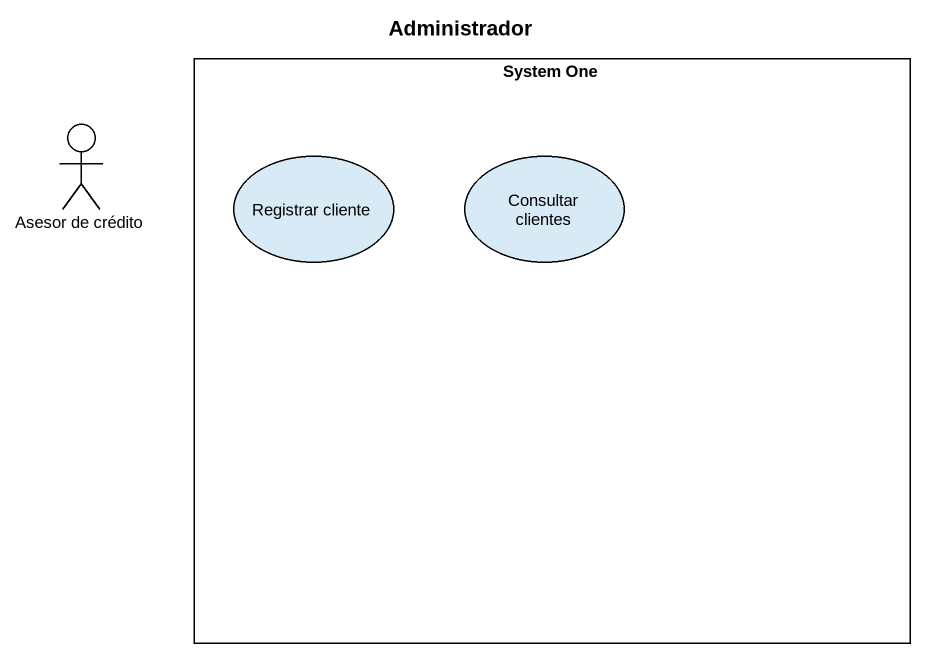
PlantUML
@startuml
title Administrador
rectangle "System One" as System_One {
  usecase "Registrar cliente" as Registrar_cliente
  usecase "Consultar clientes" as Consultar_clientes
}
actor "Asesor de crédito" as Asesor_de_crédito
@enduml
